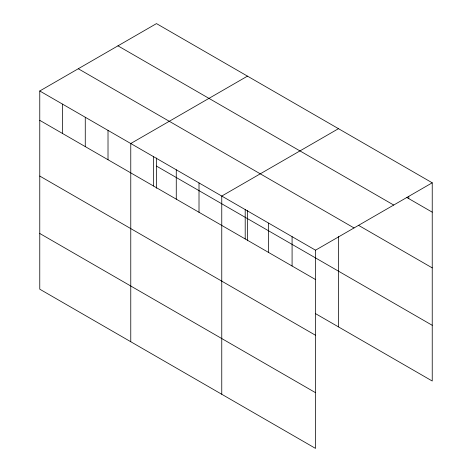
<?xml version="1.0" encoding="UTF-8"?>
<svg xmlns="http://www.w3.org/2000/svg" width="472" height="472" viewBox="0 0 472 472"><rect width="100%" height="100%" fill="white"/><g stroke="black" fill="none" stroke-linecap="round" stroke-linejoin="round"><path stroke-width="0.71" d="M39.766 90.984L315.52 250.189L315.52 448.4L39.766 289.194L39.766 90.984L156.48 23.6L432.234 182.806L432.234 381.016L315.727 313.756M247.475 76.139L130.768 143.517L130.768 341.734M338.477 128.673L221.763 196.057L221.763 394.267M315.52 250.189L432.234 182.806M406.893 197.532L432.234 212.164M117.965 45.837L393.719 205.043M358.749 225.457L432.234 267.884M78.281 68.747L354.035 227.952M156.48 166.091L432.234 325.296M39.766 120.342L315.52 279.548M39.766 176.062L315.52 335.267M39.766 233.475L315.52 392.68M408.793 196.429L408.793 198.629M338.477 236.572L338.477 326.889M292.085 236.655L292.085 266.013M268.645 223.12L268.645 252.479M247.475 210.53L247.475 240.773M245.204 209.592L245.204 238.95M199.013 182.924L199.013 212.282M176.268 169.79L176.268 199.149M156.48 157.996L156.48 188.234M153.518 156.657L153.518 186.015M108.017 130.384L108.017 159.742M85.267 117.251L85.267 146.609M62.516 104.117L62.516 133.476"/></g></svg>
